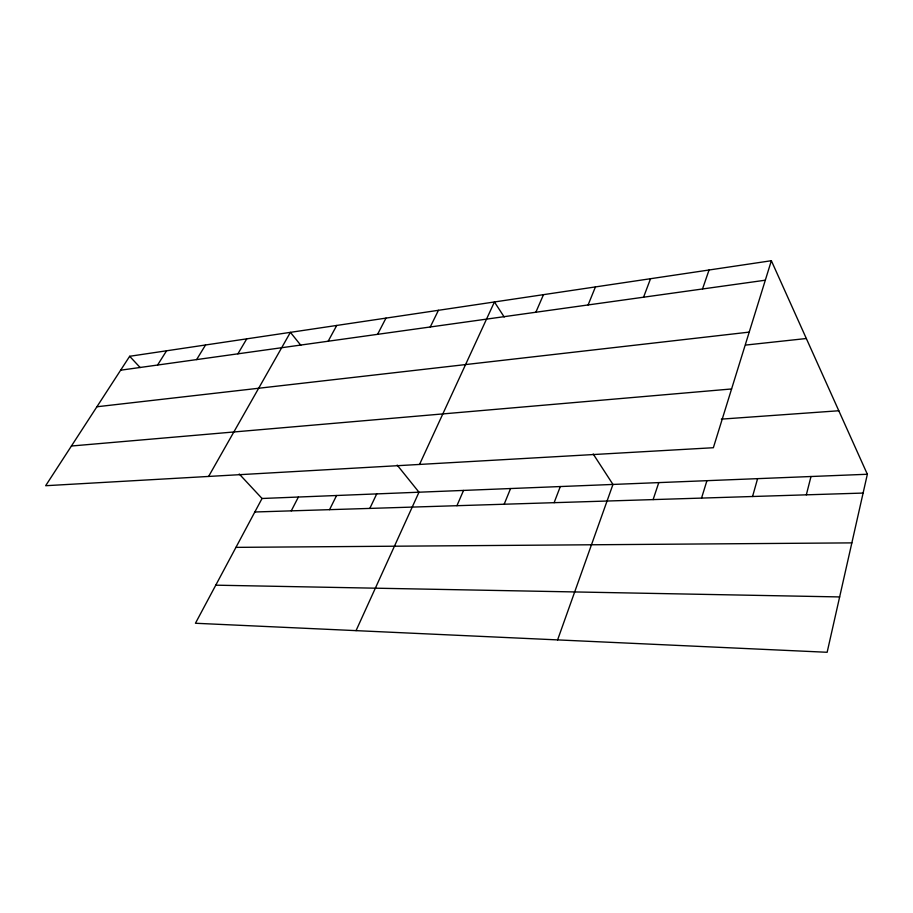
<?xml version="1.0" encoding="UTF-8"?>
<svg xmlns="http://www.w3.org/2000/svg" width="913" height="913" viewBox="0 0 913 913"><rect width="100%" height="100%" fill="white"/><g stroke="black" fill="none" stroke-linecap="round" stroke-linejoin="round"><path stroke-width="1.37" d="M867.35 474.258L827.144 652.281L195.439 623.259L262.042 498.487L867.35 474.258L771.359 260.719L129.669 356.287L45.65 485.716L713.361 447.724L771.359 260.719M806.327 494.835L810.995 476.518M752.552 496.512L757.596 478.652M701.549 498.099L706.924 480.683M653.115 499.605L658.775 482.612M702.519 288.976L709.059 269.997M557.603 639.899L612.965 484.438L593.188 453.989M643.562 297.204L650.535 278.716M554.123 502.686L560.308 486.549M588.109 304.942L595.436 286.922M504.17 504.238L510.572 488.546M456.934 505.699L463.542 490.429M535.851 312.246L543.497 294.648M356.047 630.643L418.987 492.21L397.166 465.071M419.535 464.443L494.435 301.963L504.204 317.005M369.811 508.415L376.727 493.899M430.263 326.98L438.445 310.294M329.547 509.671L336.577 495.508M291.27 510.858L298.391 497.037M377.583 334.329L385.982 318.112M328.155 341.234L336.737 325.45M208.609 476.438L290.402 332.343L300.799 345.262M237.905 353.833L246.75 338.849M196.615 359.596L205.539 344.988M157.584 365.04L166.565 350.786M120.63 370.199L765.311 280.211M96.904 406.764L749.219 332.115M746.092 345.023L806.327 338.518M71.431 446.012L731.587 388.961M721.338 419.135L838.807 410.759M254.83 511.988L863.105 493.066M235.953 547.366L851.852 542.881M215.765 585.176L839.652 596.931M129.669 356.287L140.157 367.551M239.229 473.995L262.042 498.487"/></g></svg>
